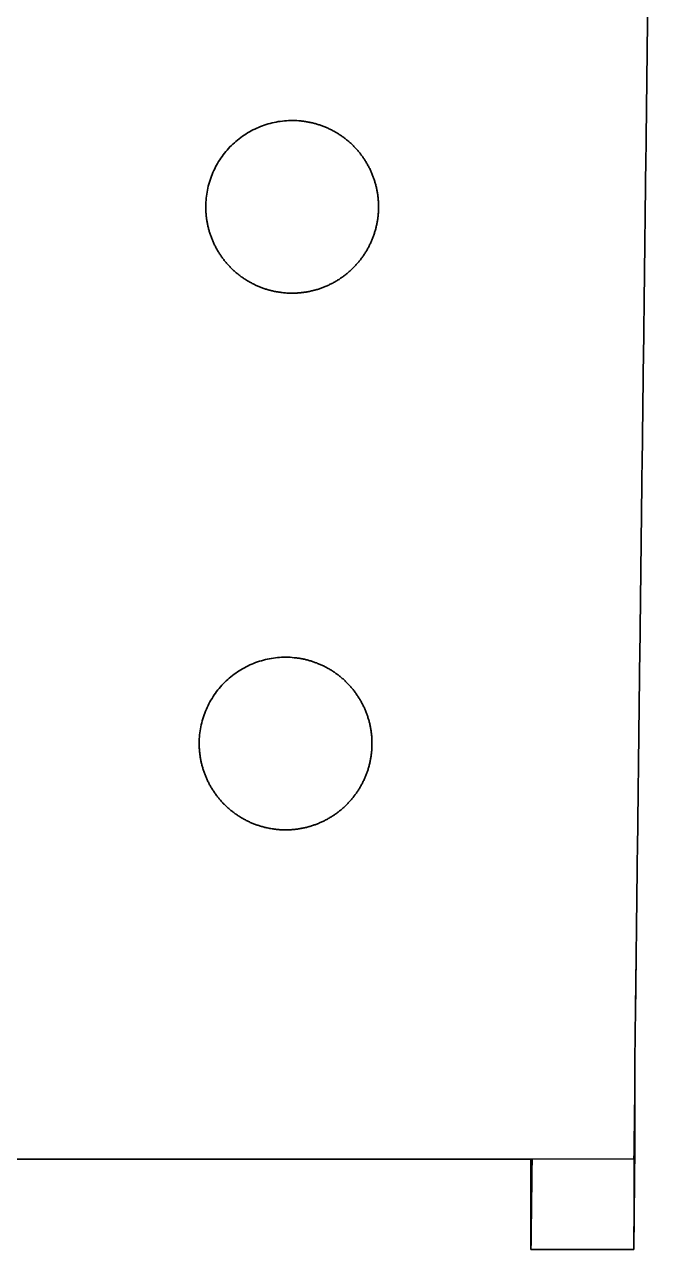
# Model space of a CAD drawing. Header units: millimetres. Extents: x 0 to 2561, y -987 to 790.
# Drawn here: x 1117.1 to 1252.7, y -987.5 to -725.2 of the extents above; entities that cross this region are included whole.
import ezdxf

# ---------------------------------------------------------------- set-up
doc = ezdxf.new("R2010")
doc.units = ezdxf.units.MM
doc.layers.add('Blocks', color=7, linetype='Continuous')
doc.layers.add('Blocks$Inner', color=7, linetype='Continuous', lineweight=25, true_color=0x007f00)
doc.layers.add('Blocks$Outline', color=7, linetype='Continuous', lineweight=35, true_color=0xff3f3f)

# ---------------------------------------------------------------- blocks, each defined once
blk = doc.blocks.new('Balcony Dining Bench Top')
at = {"layer": 'Blocks$Inner'}
blk.add_line((-278.9, 345.9), (-278.9, 345.83), dxfattribs=at)
for points, knots in [([(-589.23, 423.59), (-589.16, 423.59), (-589.08, 423.59), (-589, 423.59), (-588.75, 423.58), (-588.47, 423.58), (-588.18, 423.58), (-587.88, 423.57), (-587.57, 423.57), (-587.23, 423.57), (-586.9, 423.56), (-586.55, 423.56), (-586.18, 423.55), (-585.81, 423.55), (-585.43, 423.54), (-585.03, 423.54), (-584.64, 423.53), (-584.23, 423.53), (-583.81, 423.52), (-583.39, 423.52), (-582.96, 423.51), (-582.53, 423.51), (-582.09, 423.5), (-581.65, 423.5), (-581.2, 423.49), (-580.76, 423.49), (-580.31, 423.48), (-579.85, 423.47), (-577.11, 423.44), (-574.36, 423.41), (-571.61, 423.37), (-568.86, 423.34), (-566.11, 423.31), (-563.36, 423.27), (-557.87, 423.21), (-552.37, 423.14), (-546.88, 423.07), (-535.88, 422.94), (-524.89, 422.8), (-513.9, 422.67), (-502.91, 422.54), (-491.91, 422.4), (-480.92, 422.27), (-469.93, 422.13), (-458.94, 422), (-447.94, 421.86), (-436.95, 421.73), (-425.96, 421.6), (-414.97, 421.46), (-403.97, 421.33), (-392.98, 421.19), (-381.99, 421.06), (-371, 420.93), (-360, 420.79), (-349.01, 420.66), (-338.02, 420.52), (-327.03, 420.39), (-316.03, 420.25), (-305.04, 420.12), (-294.05, 419.99), (-283.06, 419.85), (-272.06, 419.72), (-261.07, 419.58), (-250.08, 419.45), (-239.09, 419.32), (-228.09, 419.18), (-217.1, 419.05), (-206.11, 418.91), (-195.12, 418.78), (-184.12, 418.64), (-183.66, 418.64), (-183.1, 418.63), (-182.64, 418.63), (-182.14, 418.62), (-181.65, 418.61), (-181.17, 418.61), (-180.69, 418.6), (-180.21, 418.6), (-179.74, 418.59), (-179.28, 418.59), (-178.83, 418.58), (-178.39, 418.57), (-177.95, 418.57), (-177.52, 418.56), (-177.12, 418.56), (-176.71, 418.55), (-176.33, 418.55), (-175.96, 418.55), (-175.6, 418.54), (-175.26, 418.54), (-174.94, 418.53), (-174.62, 418.53), (-174.33, 418.53), (-174.06, 418.52), (-173.79, 418.52), (-173.55, 418.52), (-173.34, 418.51), (-173.13, 418.51), (-172.95, 418.51), (-172.8, 418.51), (-172.65, 418.51), (-172.53, 418.5), (-172.45, 418.5), (-172.36, 418.5), (-172.3, 418.5), (-172.28, 418.5)], [19.738193, 19.738193, 19.738193, 19.738193, 20.156434, 20.156434, 20.156434, 21.511312, 21.511312, 21.511312, 22.867335, 22.867335, 22.867335, 24.223359, 24.223359, 24.223359, 25.578236, 25.578236, 25.578236, 26.934317, 26.934317, 26.934317, 28.290368, 28.290368, 28.290368, 29.645175, 29.645175, 29.645175, 31.001115, 31.001115, 31.001115, 39.250155, 39.250155, 39.250155, 47.499195, 47.499195, 47.499195, 63.997274, 63.997274, 63.997274, 96.993431, 96.993431, 96.993431, 129.989588, 129.989588, 129.989588, 162.985744, 162.985744, 162.985744, 195.9819, 195.9819, 195.9819, 228.978056, 228.978056, 228.978056, 261.974212, 261.974212, 261.974212, 294.970368, 294.970368, 294.970368, 327.966524, 327.966524, 327.966524, 360.962681, 360.962681, 360.962681, 393.958838, 393.958838, 393.958838, 426.954997, 426.954997, 426.954997, 428.445021, 428.445021, 428.445021, 429.93366, 429.93366, 429.93366, 431.4239, 431.4239, 431.4239, 432.914168, 432.914168, 432.914168, 434.402865, 434.402865, 434.402865, 435.893082, 435.893082, 435.893082, 437.3833, 437.3833, 437.3833, 438.871997, 438.871997, 438.871997, 440.362266, 440.362266, 440.362266, 441.852507, 441.852507, 441.852507, 443.341146, 443.341146, 443.341146, 444.831308, 444.831308, 444.831308, 444.831308]), ([(-171.52, 418.52), (-171.67, 418.52), (-171.81, 418.52), (-171.95, 418.52), (-172.06, 418.52), (-172.16, 418.52), (-172.26, 418.52)], [-31.102037, -31.102037, -31.102037, -31.102037, -30.5, -30.5, -30.5, -30.004939, -30.004939, -30.004939, -30.004939]), ([(-375.45, 363.87), (-375.67, 363.87), (-375.89, 363.87), (-376.36, 363.85), (-376.62, 363.83), (-377.14, 363.79), (-377.4, 363.77), (-377.92, 363.71), (-378.18, 363.67), (-378.69, 363.58), (-378.95, 363.54), (-379.46, 363.43), (-379.71, 363.37), (-380.21, 363.25), (-380.46, 363.18), (-380.96, 363.03), (-381.2, 362.95), (-381.69, 362.78), (-381.94, 362.69), (-382.42, 362.51), (-382.66, 362.4), (-383.14, 362.2), (-383.38, 362.08), (-383.84, 361.86), (-384.08, 361.73), (-384.53, 361.48), (-384.76, 361.35), (-385.2, 361.09), (-385.42, 360.95), (-385.85, 360.66), (-386.07, 360.51), (-386.49, 360.21), (-386.69, 360.06), (-387.1, 359.73), (-387.3, 359.57), (-387.69, 359.23), (-387.89, 359.06), (-388.26, 358.7), (-388.45, 358.52), (-388.82, 358.15), (-389, 357.95), (-389.35, 357.57), (-389.52, 357.37), (-389.85, 356.97), (-390.01, 356.77), (-390.32, 356.35), (-390.47, 356.14), (-390.77, 355.72), (-390.91, 355.5), (-391.19, 355.07), (-391.32, 354.84), (-391.58, 354.4), (-391.71, 354.16), (-391.95, 353.71), (-392.06, 353.47), (-392.28, 353), (-392.39, 352.75), (-392.59, 352.28), (-392.69, 352.03), (-392.87, 351.55), (-392.95, 351.3), (-393.11, 350.81), (-393.18, 350.56), (-393.32, 350.06), (-393.38, 349.81), (-393.5, 349.3), (-393.55, 349.05), (-393.65, 348.54), (-393.69, 348.28), (-393.77, 347.77), (-393.8, 347.5), (-393.82, 347.24)], [87.344814, 87.344814, 87.344814, 87.344814, 87.995, 87.995, 88.775223, 88.775223, 89.555447, 89.555447, 90.335616, 90.335616, 91.115786, 91.115786, 91.895956, 91.895956, 92.676126, 92.676126, 93.456295, 93.456295, 94.236465, 94.236465, 95.016635, 95.016635, 95.796804, 95.796804, 96.577015, 96.577015, 97.357226, 97.357226, 98.137436, 98.137436, 98.917647, 98.917647, 99.697858, 99.697858, 100.478068, 100.478068, 101.258279, 101.258279, 102.038489, 102.038489, 102.818867, 102.818867, 103.599244, 103.599244, 104.379621, 104.379621, 105.159998, 105.159998, 105.940376, 105.940376, 106.720753, 106.720753, 107.50113, 107.50113, 108.281507, 108.281507, 109.062104, 109.062104, 109.8427, 109.8427, 110.623296, 110.623296, 111.403892, 111.403892, 112.184488, 112.184488, 112.965084, 112.965084, 113.745681, 113.745681, 114.526277, 114.526277, 114.526277, 114.526277]), ([(-357.05, 343.49), (-357.01, 343.81), (-356.99, 344.14), (-356.97, 344.46), (-356.96, 344.78), (-356.95, 345.12), (-356.95, 345.44), (-356.95, 345.7), (-356.96, 345.96), (-356.97, 346.22), (-356.98, 346.48), (-357, 346.74), (-357.03, 347), (-357.05, 347.26), (-357.08, 347.52), (-357.11, 347.78), (-357.14, 348.03), (-357.18, 348.29), (-357.23, 348.54), (-357.27, 348.8), (-357.32, 349.05), (-357.38, 349.31), (-357.43, 349.56), (-357.49, 349.81), (-357.56, 350.06), (-357.63, 350.31), (-357.7, 350.57), (-357.77, 350.81), (-357.85, 351.06), (-357.93, 351.32), (-358.02, 351.56), (-358.11, 351.8), (-358.2, 352.05), (-358.3, 352.29), (-358.4, 352.53), (-358.5, 352.78), (-358.61, 353.01), (-358.72, 353.25), (-358.83, 353.48), (-358.94, 353.71), (-359.06, 353.94), (-359.18, 354.17), (-359.31, 354.4), (-359.44, 354.63), (-359.57, 354.85), (-359.7, 355.07), (-359.84, 355.29), (-359.98, 355.51), (-360.13, 355.72), (-360.27, 355.94), (-360.42, 356.15), (-360.58, 356.36), (-360.73, 356.57), (-360.89, 356.78), (-361.06, 356.98), (-361.22, 357.18), (-361.39, 357.39), (-361.56, 357.58), (-361.73, 357.78), (-361.91, 357.97), (-362.09, 358.16), (-362.27, 358.35), (-362.45, 358.53), (-362.64, 358.71), (-362.83, 358.89), (-363.02, 359.06), (-363.21, 359.24), (-363.4, 359.41), (-363.6, 359.58), (-363.8, 359.74), (-364, 359.9), (-364.21, 360.06), (-364.42, 360.22), (-364.63, 360.37), (-364.84, 360.52), (-365.05, 360.67), (-365.27, 360.81), (-365.49, 360.96), (-365.71, 361.1), (-365.93, 361.23), (-366.16, 361.37), (-366.39, 361.49), (-366.61, 361.62), (-366.85, 361.75), (-367.08, 361.86), (-367.31, 361.98), (-367.54, 362.09), (-367.78, 362.2), (-368.01, 362.31), (-368.25, 362.41), (-368.49, 362.51), (-368.73, 362.61), (-368.97, 362.7), (-369.21, 362.79), (-369.46, 362.87), (-369.7, 362.96), (-369.95, 363.03), (-370.2, 363.11), (-370.45, 363.18), (-370.7, 363.25), (-370.95, 363.32), (-371.21, 363.38), (-371.46, 363.43), (-371.72, 363.49), (-371.98, 363.54), (-372.23, 363.59), (-372.49, 363.63), (-372.75, 363.67), (-373, 363.71), (-373.26, 363.74), (-373.52, 363.77), (-373.78, 363.79), (-374.03, 363.82), (-374.29, 363.84), (-374.55, 363.85), (-374.81, 363.86), (-375.07, 363.87), (-375.32, 363.87), (-375.37, 363.87), (-375.41, 363.87), (-375.45, 363.87)], [56.388656, 56.388656, 56.388656, 56.388656, 57.363934, 57.363934, 57.363934, 58.340298, 58.340298, 58.340298, 59.125867, 59.125867, 59.125867, 59.907221, 59.907221, 59.907221, 60.685799, 60.685799, 60.685799, 61.462997, 61.462997, 61.462997, 62.24019, 62.24019, 62.24019, 63.018751, 63.018751, 63.018751, 63.800075, 63.800075, 63.800075, 64.585604, 64.585604, 64.585604, 65.37113, 65.37113, 65.37113, 66.152436, 66.152436, 66.152436, 66.930964, 66.930964, 66.930964, 67.708111, 67.708111, 67.708111, 68.485251, 68.485251, 68.485251, 69.263757, 69.263757, 69.263757, 70.045026, 70.045026, 70.045026, 70.8305, 70.8305, 70.8305, 71.615918, 71.615918, 71.615918, 72.397117, 72.397117, 72.397117, 73.175537, 73.175537, 73.175537, 73.952577, 73.952577, 73.952577, 74.729608, 74.729608, 74.729608, 75.508006, 75.508006, 75.508006, 76.289167, 76.289167, 76.289167, 77.074533, 77.074533, 77.074533, 77.859813, 77.859813, 77.859813, 78.640876, 78.640876, 78.640876, 79.419161, 79.419161, 79.419161, 80.196066, 80.196066, 80.196066, 80.972964, 80.972964, 80.972964, 81.751229, 81.751229, 81.751229, 82.532259, 82.532259, 82.532259, 83.317494, 83.317494, 83.317494, 84.102639, 84.102639, 84.102639, 84.88357, 84.88357, 84.88357, 85.661726, 85.661726, 85.661726, 86.438505, 86.438505, 86.438505, 87.215282, 87.215282, 87.215282, 87.344814, 87.344814, 87.344814, 87.344814]), ([(-260.52, 362.46), (-260.72, 362.46), (-260.91, 362.46), (-261.37, 362.45), (-261.63, 362.43), (-262.15, 362.39), (-262.41, 362.37), (-262.93, 362.31), (-263.19, 362.27), (-263.7, 362.19), (-263.96, 362.14), (-264.47, 362.04), (-264.72, 361.98), (-265.22, 361.86), (-265.47, 361.79), (-265.97, 361.64), (-266.22, 361.57), (-266.71, 361.4), (-266.95, 361.31), (-267.43, 361.12), (-267.68, 361.02), (-268.15, 360.82), (-268.39, 360.7), (-268.86, 360.48), (-269.09, 360.35), (-269.55, 360.11), (-269.78, 359.98), (-270.22, 359.71), (-270.44, 359.57), (-270.87, 359.29), (-271.09, 359.14), (-271.51, 358.84), (-271.72, 358.69), (-272.12, 358.37), (-272.32, 358.2), (-272.72, 357.87), (-272.91, 357.69), (-273.29, 357.34), (-273.48, 357.15), (-273.85, 356.78), (-274.03, 356.59), (-274.38, 356.21), (-274.55, 356.01), (-274.88, 355.61), (-275.04, 355.41), (-275.36, 355), (-275.51, 354.79), (-275.81, 354.36), (-275.95, 354.15), (-276.23, 353.71), (-276.37, 353.49), (-276.63, 353.04), (-276.75, 352.81), (-276.99, 352.35), (-277.11, 352.11), (-277.33, 351.65), (-277.44, 351.4), (-277.64, 350.92), (-277.74, 350.68), (-277.92, 350.19), (-278.01, 349.95), (-278.17, 349.46), (-278.24, 349.21), (-278.38, 348.71), (-278.45, 348.46), (-278.57, 347.96), (-278.62, 347.7), (-278.72, 347.19), (-278.76, 346.93), (-278.84, 346.42), (-278.87, 346.16), (-278.9, 345.9)], [89.168215, 89.168215, 89.168215, 89.168215, 89.753386, 89.753386, 90.533613, 90.533613, 91.313841, 91.313841, 92.094065, 92.094065, 92.874289, 92.874289, 93.654513, 93.654513, 94.434737, 94.434737, 95.214961, 95.214961, 95.995185, 95.995185, 96.775409, 96.775409, 97.555633, 97.555633, 98.335861, 98.335861, 99.11609, 99.11609, 99.896318, 99.896318, 100.676547, 100.676547, 101.456775, 101.456775, 102.237004, 102.237004, 103.017233, 103.017233, 103.797461, 103.797461, 104.577714, 104.577714, 105.357966, 105.357966, 106.138219, 106.138219, 106.918471, 106.918471, 107.698724, 107.698724, 108.478976, 108.478976, 109.259229, 109.259229, 110.039481, 110.039481, 110.819769, 110.819769, 111.600057, 111.600057, 112.380344, 112.380344, 113.160632, 113.160632, 113.94092, 113.94092, 114.721208, 114.721208, 115.501496, 115.501496, 116.281783, 116.281783, 116.281783, 116.281783]), ([(-242.13, 342.03), (-242.1, 342.35), (-242.07, 342.68), (-242.05, 343), (-242.04, 343.32), (-242.03, 343.65), (-242.03, 343.97), (-242.03, 344.23), (-242.04, 344.5), (-242.05, 344.76), (-242.06, 345.02), (-242.07, 345.28), (-242.1, 345.54), (-242.12, 345.8), (-242.15, 346.06), (-242.18, 346.31), (-242.21, 346.57), (-242.25, 346.83), (-242.29, 347.08), (-242.34, 347.34), (-242.39, 347.59), (-242.44, 347.84), (-242.49, 348.1), (-242.55, 348.35), (-242.62, 348.6), (-242.68, 348.85), (-242.76, 349.11), (-242.83, 349.35), (-242.91, 349.6), (-242.99, 349.86), (-243.08, 350.1), (-243.16, 350.34), (-243.26, 350.59), (-243.35, 350.83), (-243.45, 351.07), (-243.55, 351.32), (-243.66, 351.55), (-243.76, 351.79), (-243.87, 352.02), (-243.99, 352.26), (-244.11, 352.49), (-244.23, 352.72), (-244.35, 352.94), (-244.48, 353.17), (-244.61, 353.39), (-244.74, 353.61), (-244.88, 353.83), (-245.02, 354.05), (-245.16, 354.27), (-245.31, 354.48), (-245.46, 354.7), (-245.61, 354.91), (-245.76, 355.12), (-245.93, 355.33), (-246.09, 355.53), (-246.25, 355.73), (-246.42, 355.94), (-246.59, 356.13), (-246.76, 356.33), (-246.94, 356.52), (-247.12, 356.71), (-247.3, 356.9), (-247.48, 357.08), (-247.67, 357.26), (-247.85, 357.44), (-248.04, 357.62), (-248.23, 357.79), (-248.43, 357.96), (-248.63, 358.13), (-248.83, 358.29), (-249.03, 358.46), (-249.23, 358.62), (-249.44, 358.77), (-249.64, 358.93), (-249.86, 359.08), (-250.07, 359.23), (-250.29, 359.38), (-250.51, 359.52), (-250.73, 359.66), (-250.95, 359.8), (-251.18, 359.93), (-251.4, 360.06), (-251.63, 360.19), (-251.86, 360.31), (-252.09, 360.43), (-252.32, 360.55), (-252.55, 360.66), (-252.79, 360.77), (-253.02, 360.88), (-253.26, 360.98), (-253.5, 361.08), (-253.74, 361.18), (-253.98, 361.27), (-254.22, 361.36), (-254.47, 361.45), (-254.71, 361.53), (-254.96, 361.61), (-255.21, 361.69), (-255.46, 361.76), (-255.71, 361.83), (-255.96, 361.9), (-256.22, 361.96), (-256.47, 362.02), (-256.72, 362.07), (-256.98, 362.13), (-257.24, 362.17), (-257.49, 362.22), (-257.75, 362.26), (-258.01, 362.29), (-258.27, 362.33), (-258.52, 362.36), (-258.78, 362.38), (-259.04, 362.41), (-259.3, 362.43), (-259.56, 362.44), (-259.81, 362.45), (-260.07, 362.46), (-260.33, 362.46), (-260.39, 362.46), (-260.45, 362.46), (-260.52, 362.46)], [58.154659, 58.154659, 58.154659, 58.154659, 59.127809, 59.127809, 59.127809, 60.103475, 60.103475, 60.103475, 60.888805, 60.888805, 60.888805, 61.669922, 61.669922, 61.669922, 62.448267, 62.448267, 62.448267, 63.225234, 63.225234, 63.225234, 64.002198, 64.002198, 64.002198, 64.780532, 64.780532, 64.780532, 65.561631, 65.561631, 65.561631, 66.346937, 66.346937, 66.346937, 67.132238, 67.132238, 67.132238, 67.913324, 67.913324, 67.913324, 68.691636, 68.691636, 68.691636, 69.468571, 69.468571, 69.468571, 70.2455, 70.2455, 70.2455, 71.023799, 71.023799, 71.023799, 71.804862, 71.804862, 71.804862, 72.590132, 72.590132, 72.590132, 73.375395, 73.375395, 73.375395, 74.156444, 74.156444, 74.156444, 74.934719, 74.934719, 74.934719, 75.711616, 75.711616, 75.711616, 76.48851, 76.48851, 76.48851, 77.266773, 77.266773, 77.266773, 78.047802, 78.047802, 78.047802, 78.833037, 78.833037, 78.833037, 79.618267, 79.618267, 79.618267, 80.399283, 80.399283, 80.399283, 81.177528, 81.177528, 81.177528, 81.954395, 81.954395, 81.954395, 82.73126, 82.73126, 82.73126, 83.509497, 83.509497, 83.509497, 84.290499, 84.290499, 84.290499, 85.07571, 85.07571, 85.07571, 85.860915, 85.860915, 85.860915, 86.641909, 86.641909, 86.641909, 87.420132, 87.420132, 87.420132, 88.196979, 88.196979, 88.196979, 88.973826, 88.973826, 88.973826, 89.168215, 89.168215, 89.168215, 89.168215]), ([(-393.92, 345.47), (-393.92, 344.29), (-393.82, 343.12), (-393.49, 341.38), (-393.35, 340.8), (-393.02, 339.67), (-392.84, 339.12), (-392.19, 337.49), (-391.66, 336.45), (-390.71, 334.95), (-390.37, 334.47), (-389.65, 333.54), (-389.27, 333.1), (-388.47, 332.25), (-388.05, 331.84), (-387.16, 331.07), (-386.7, 330.7), (-385.26, 329.67), (-384.25, 329.08), (-382.66, 328.34), (-382.12, 328.12), (-381.01, 327.73), (-380.44, 327.56), (-378.73, 327.13), (-377.58, 326.96), (-376.1, 326.88), (-375.79, 326.87), (-375.48, 326.87)], [116.301142, 116.301142, 116.301142, 116.301142, 119.826582, 119.826582, 121.589302, 121.589302, 123.352023, 123.352023, 126.877463, 126.877463, 128.640183, 128.640183, 130.402903, 130.402903, 132.165624, 132.165624, 133.928344, 133.928344, 137.453784, 137.453784, 139.216505, 139.216505, 140.979225, 140.979225, 144.504665, 144.504665, 145.436251, 145.436251, 145.436251, 145.436251]), ([(-279, 344), (-279, 342.82), (-278.89, 341.65), (-278.56, 339.92), (-278.42, 339.34), (-278.09, 338.22), (-277.9, 337.66), (-277.25, 336.04), (-276.72, 335), (-275.45, 333.01), (-274.73, 332.09), (-273.53, 330.82), (-273.11, 330.42), (-272.23, 329.64), (-271.76, 329.28), (-270.33, 328.25), (-269.32, 327.66), (-267.73, 326.93), (-267.19, 326.71), (-266.08, 326.32), (-265.52, 326.15), (-263.81, 325.73), (-262.66, 325.55), (-261.18, 325.47), (-260.87, 325.47), (-260.56, 325.46)], [1.898956, 1.898956, 1.898956, 1.898956, 5.416205, 5.416205, 7.17483, 7.17483, 8.933455, 8.933455, 12.450704, 12.450704, 15.967954, 15.967954, 17.726579, 17.726579, 19.485203, 19.485203, 23.002453, 23.002453, 24.761077, 24.761077, 26.519702, 26.519702, 30.036952, 30.036952, 30.970747, 30.970747, 30.970747, 30.970747]), ([(-375.34, 326.87), (-375.27, 326.87), (-375.21, 326.87), (-375.15, 326.87), (-374.89, 326.88), (-374.62, 326.88), (-374.37, 326.9), (-374.11, 326.91), (-373.85, 326.93), (-373.59, 326.96), (-373.33, 326.99), (-373.07, 327.02), (-372.82, 327.05), (-372.56, 327.09), (-372.31, 327.13), (-372.05, 327.18), (-371.8, 327.23), (-371.55, 327.28), (-371.29, 327.34), (-371.04, 327.39), (-370.79, 327.46), (-370.54, 327.53), (-370.29, 327.59), (-370.04, 327.67), (-369.79, 327.75), (-369.55, 327.83), (-369.3, 327.91), (-369.05, 328), (-368.81, 328.09), (-368.56, 328.19), (-368.32, 328.29), (-368.09, 328.39), (-367.85, 328.49), (-367.61, 328.6), (-367.38, 328.71), (-367.14, 328.83), (-366.91, 328.95), (-366.68, 329.06), (-366.46, 329.19), (-366.23, 329.32), (-366.01, 329.45), (-365.79, 329.58), (-365.57, 329.72), (-365.35, 329.86), (-365.13, 330), (-364.92, 330.15), (-364.71, 330.29), (-364.5, 330.45), (-364.29, 330.6), (-364.08, 330.76), (-363.87, 330.92), (-363.67, 331.09), (-363.48, 331.25), (-363.27, 331.43), (-363.08, 331.6), (-362.89, 331.77), (-362.7, 331.95), (-362.51, 332.13), (-362.33, 332.31), (-362.14, 332.5), (-361.97, 332.69), (-361.79, 332.88), (-361.62, 333.07), (-361.45, 333.27), (-361.28, 333.46), (-361.11, 333.66), (-360.95, 333.86), (-360.79, 334.07), (-360.64, 334.27), (-360.48, 334.48), (-360.33, 334.69), (-360.18, 334.91), (-360.04, 335.12), (-359.9, 335.34), (-359.75, 335.56), (-359.62, 335.79), (-359.48, 336.01), (-359.35, 336.24), (-359.23, 336.47), (-359.1, 336.69), (-358.98, 336.93), (-358.87, 337.16), (-358.75, 337.39), (-358.64, 337.63), (-358.54, 337.86), (-358.43, 338.1), (-358.33, 338.34), (-358.24, 338.58), (-358.14, 338.82), (-358.05, 339.06), (-357.97, 339.31), (-357.88, 339.55), (-357.8, 339.8), (-357.73, 340.05), (-357.66, 340.3), (-357.59, 340.55), (-357.52, 340.8), (-357.46, 341.05), (-357.4, 341.31), (-357.34, 341.57), (-357.28, 341.88), (-357.22, 342.21), (-357.17, 342.53), (-357.12, 342.84), (-357.08, 343.17), (-357.05, 343.49)], [145.567134, 145.567134, 145.567134, 145.567134, 145.762291, 145.762291, 145.762291, 146.547454, 146.547454, 146.547454, 147.328413, 147.328413, 147.328413, 148.106609, 148.106609, 148.106609, 148.883436, 148.883436, 148.883436, 149.66027, 149.66027, 149.66027, 150.438483, 150.438483, 150.438483, 151.219471, 151.219471, 151.219471, 152.004675, 152.004675, 152.004675, 152.790066, 152.790066, 152.790066, 153.571256, 153.571256, 153.571256, 154.349685, 154.349685, 154.349685, 155.12675, 155.12675, 155.12675, 155.903823, 155.903823, 155.903823, 156.682279, 156.682279, 156.682279, 157.463513, 157.463513, 157.463513, 158.248964, 158.248964, 158.248964, 159.034562, 159.034562, 159.034562, 159.815956, 159.815956, 159.815956, 160.594586, 160.594586, 160.594586, 161.37185, 161.37185, 161.37185, 162.149121, 162.149121, 162.149121, 162.927771, 162.927771, 162.927771, 163.709197, 163.709197, 163.709197, 164.49484, 164.49484, 164.49484, 165.280537, 165.280537, 165.280537, 166.062025, 166.062025, 166.062025, 166.840745, 166.840745, 166.840745, 167.618092, 167.618092, 167.618092, 168.395441, 168.395441, 168.395441, 169.174164, 169.174164, 169.174164, 169.955659, 169.955659, 169.955659, 170.741366, 170.741366, 170.741366, 171.717743, 171.717743, 171.717743, 172.689798, 172.689798, 172.689798, 172.689798]), ([(-260.56, 325.46), (-260.52, 325.46), (-260.47, 325.46), (-260.43, 325.46), (-260.39, 325.46), (-260.34, 325.47), (-260.3, 325.47), (-260.04, 325.47), (-259.77, 325.48), (-259.52, 325.49), (-259.26, 325.51), (-258.99, 325.52), (-258.74, 325.55), (-258.48, 325.57), (-258.22, 325.6), (-257.97, 325.64), (-257.71, 325.68), (-257.45, 325.72), (-257.2, 325.76), (-256.95, 325.81), (-256.69, 325.86), (-256.44, 325.92), (-256.19, 325.98), (-255.94, 326.04), (-255.69, 326.11), (-255.44, 326.17), (-255.18, 326.25), (-254.94, 326.32), (-254.69, 326.4), (-254.44, 326.49), (-254.2, 326.58), (-253.95, 326.67), (-253.7, 326.76), (-253.46, 326.86), (-253.23, 326.96), (-252.98, 327.06), (-252.75, 327.17), (-252.52, 327.28), (-252.28, 327.4), (-252.05, 327.51), (-251.82, 327.63), (-251.59, 327.76), (-251.37, 327.88), (-251.15, 328.01), (-250.92, 328.15), (-250.7, 328.28), (-250.48, 328.42), (-250.27, 328.56), (-250.05, 328.71), (-249.84, 328.86), (-249.63, 329.01), (-249.42, 329.16), (-249.21, 329.32), (-249, 329.48), (-248.8, 329.65), (-248.6, 329.81), (-248.4, 329.99), (-248.21, 330.16), (-248.01, 330.33), (-247.82, 330.51), (-247.64, 330.69), (-247.45, 330.87), (-247.27, 331.06), (-247.09, 331.24), (-246.91, 331.43), (-246.74, 331.62), (-246.57, 331.82), (-246.4, 332.01), (-246.23, 332.21), (-246.07, 332.41), (-245.91, 332.62), (-245.75, 332.82), (-245.6, 333.03), (-245.45, 333.24), (-245.3, 333.46), (-245.15, 333.67), (-245.01, 333.89), (-244.86, 334.11), (-244.73, 334.33), (-244.6, 334.55), (-244.46, 334.79), (-244.34, 335.01), (-244.21, 335.24), (-244.09, 335.47), (-243.97, 335.7), (-243.86, 335.94), (-243.75, 336.17), (-243.64, 336.41), (-243.53, 336.64), (-243.43, 336.88), (-243.34, 337.12), (-243.24, 337.36), (-243.15, 337.61), (-243.07, 337.85), (-242.98, 338.09), (-242.9, 338.34), (-242.83, 338.59), (-242.75, 338.84), (-242.68, 339.09), (-242.61, 339.34), (-242.55, 339.59), (-242.49, 339.85), (-242.43, 340.11), (-242.37, 340.42), (-242.31, 340.75), (-242.26, 341.07), (-242.21, 341.38), (-242.16, 341.71), (-242.13, 342.03)], [30.970747, 30.970747, 30.970747, 30.970747, 31.101746, 31.101746, 31.101746, 31.231813, 31.231813, 31.231813, 32.017085, 32.017085, 32.017085, 32.798148, 32.798148, 32.798148, 33.576444, 33.576444, 33.576444, 34.353367, 34.353367, 34.353367, 35.130293, 35.130293, 35.130293, 35.908595, 35.908595, 35.908595, 36.689669, 36.689669, 36.689669, 37.474957, 37.474957, 37.474957, 38.260278, 38.260278, 38.260278, 39.041393, 39.041393, 39.041393, 39.819742, 39.819742, 39.819742, 40.596721, 40.596721, 40.596721, 41.373705, 41.373705, 41.373705, 42.152067, 42.152067, 42.152067, 42.933203, 42.933203, 42.933203, 43.718555, 43.718555, 43.718555, 44.503906, 44.503906, 44.503906, 45.285051, 45.285051, 45.285051, 46.06343, 46.06343, 46.06343, 46.840438, 46.840438, 46.840438, 47.617451, 47.617451, 47.617451, 48.39584, 48.39584, 48.39584, 49.177003, 49.177003, 49.177003, 49.962379, 49.962379, 49.962379, 50.747738, 50.747738, 50.747738, 51.528889, 51.528889, 51.528889, 52.307271, 52.307271, 52.307271, 53.084281, 53.084281, 53.084281, 53.861292, 53.861292, 53.861292, 54.639677, 54.639677, 54.639677, 55.420832, 55.420832, 55.420832, 56.206197, 56.206197, 56.206197, 57.181871, 57.181871, 57.181871, 58.154659, 58.154659, 58.154659, 58.154659])]:
    blk.add_open_spline(points, degree=3, knots=knots, dxfattribs=at)
for points, degree in [([(-174.15, 418.77), (-184.69, 418.77), (-195.24, 418.77)], 2), ([(-174.15, 418.77), (-174.15, 418.66), (-174.15, 418.55)], 2), ([(-152.18, 418.5), (-163.16, 418.64), (-174.15, 418.77)], 2), ([(-171.51, 418.5), (-171.51, -116.08), (-171.51, -650.66)], 2), ([(-171.5, 418.51), (-161.84, 418.51), (-152.18, 418.5)], 2), ([(-152.18, 418.5), (-152.18, 407.5), (-152.18, 396.5)], 2), ([(-171.51, 396.74), (-161.84, 396.62), (-152.18, 396.5)], 2), ([(-152.18, 396.5), (-161.84, 396.5), (-171.51, 396.5)], 2), ([(-393.82, 347.24), (-393.88, 346.66), (-393.92, 346.07), (-393.92, 345.47)], 3), ([(-278.9, 345.83), (-278.97, 345.22), (-279, 344.61), (-279, 344)], 3), ([(-375.48, 326.87), (-375.43, 326.87), (-375.39, 326.87), (-375.34, 326.87)], 3)]:
    blk.add_open_spline(points, degree=degree, dxfattribs=at)
at = {"layer": 'Blocks$Outline'}
for points in [[(-152.18, 418.5), (-174.15, 418.77), (-194.71, 418.77)], [(-171.51, 396.5), (-152.18, 396.5), (-152.18, 418.5)], [(-171.51, -628.67), (-171.51, 396.5)]]:
    blk.add_lwpolyline(points, dxfattribs=at)
for points, knots in [([(-194.71, 418.77), (-202.18, 418.86), (-209.64, 418.96), (-217.1, 419.05), (-228.09, 419.18), (-239.09, 419.32), (-250.08, 419.45), (-261.07, 419.58), (-272.06, 419.72), (-283.06, 419.85), (-294.05, 419.99), (-305.04, 420.12), (-316.03, 420.25), (-327.03, 420.39), (-338.02, 420.52), (-349.01, 420.66), (-360, 420.79), (-371, 420.93), (-381.99, 421.06), (-392.98, 421.19), (-403.97, 421.33), (-414.97, 421.46), (-425.96, 421.6), (-436.95, 421.73), (-447.94, 421.86), (-458.94, 422), (-469.93, 422.13), (-480.92, 422.27), (-491.91, 422.4), (-502.91, 422.54), (-513.9, 422.67), (-524.89, 422.8), (-535.88, 422.94), (-546.88, 423.07), (-552.37, 423.14), (-557.87, 423.21), (-563.36, 423.27), (-566.11, 423.31), (-568.86, 423.34), (-571.61, 423.37), (-573.29, 423.39), (-574.97, 423.42), (-576.65, 423.44)], [-416.359109, -416.359109, -416.359109, -416.359109, -393.958838, -393.958838, -393.958838, -360.962681, -360.962681, -360.962681, -327.966524, -327.966524, -327.966524, -294.970368, -294.970368, -294.970368, -261.974212, -261.974212, -261.974212, -228.978056, -228.978056, -228.978056, -195.9819, -195.9819, -195.9819, -162.985744, -162.985744, -162.985744, -129.989588, -129.989588, -129.989588, -96.993431, -96.993431, -96.993431, -63.997274, -63.997274, -63.997274, -47.499195, -47.499195, -47.499195, -39.250155, -39.250155, -39.250155, -34.209079, -34.209079, -34.209079, -34.209079]), ([(-357.05, 343.49), (-357.08, 343.17), (-357.12, 342.84), (-357.17, 342.53), (-357.22, 342.21), (-357.28, 341.88), (-357.34, 341.57), (-357.4, 341.31), (-357.46, 341.05), (-357.52, 340.8), (-357.59, 340.55), (-357.66, 340.3), (-357.73, 340.05), (-357.8, 339.8), (-357.88, 339.55), (-357.97, 339.31), (-358.05, 339.06), (-358.14, 338.82), (-358.24, 338.58), (-358.33, 338.34), (-358.43, 338.1), (-358.54, 337.86), (-358.64, 337.63), (-358.75, 337.39), (-358.87, 337.16), (-358.98, 336.93), (-359.1, 336.69), (-359.23, 336.47), (-359.35, 336.24), (-359.48, 336.01), (-359.62, 335.79), (-359.75, 335.56), (-359.9, 335.34), (-360.04, 335.12), (-360.18, 334.91), (-360.33, 334.69), (-360.48, 334.48), (-360.64, 334.27), (-360.79, 334.07), (-360.95, 333.86), (-361.11, 333.66), (-361.28, 333.46), (-361.45, 333.27), (-361.62, 333.07), (-361.79, 332.88), (-361.97, 332.69), (-362.14, 332.5), (-362.33, 332.31), (-362.51, 332.13), (-362.7, 331.95), (-362.89, 331.77), (-363.08, 331.6), (-363.27, 331.43), (-363.48, 331.25), (-363.67, 331.09), (-363.87, 330.92), (-364.08, 330.76), (-364.29, 330.6), (-364.5, 330.45), (-364.71, 330.29), (-364.92, 330.15), (-365.13, 330), (-365.35, 329.86), (-365.57, 329.72), (-365.79, 329.58), (-366.01, 329.45), (-366.23, 329.32), (-366.46, 329.19), (-366.68, 329.06), (-366.91, 328.95), (-367.14, 328.83), (-367.38, 328.71), (-367.61, 328.6), (-367.85, 328.49), (-368.09, 328.39), (-368.32, 328.29), (-368.56, 328.19), (-368.81, 328.09), (-369.05, 328), (-369.3, 327.91), (-369.55, 327.83), (-369.79, 327.75), (-370.04, 327.67), (-370.29, 327.59), (-370.54, 327.53), (-370.79, 327.46), (-371.04, 327.39), (-371.29, 327.34), (-371.55, 327.28), (-371.8, 327.23), (-372.05, 327.18), (-372.31, 327.13), (-372.56, 327.09), (-372.82, 327.05), (-373.07, 327.02), (-373.33, 326.99), (-373.59, 326.96), (-373.85, 326.93), (-374.11, 326.91), (-374.37, 326.9), (-374.62, 326.88), (-374.89, 326.88), (-375.15, 326.87), (-375.21, 326.87), (-375.27, 326.87), (-375.34, 326.87), (-375.39, 326.87), (-375.43, 326.87), (-375.48, 326.87), (-375.79, 326.87), (-376.1, 326.88), (-377.58, 326.96), (-378.73, 327.13), (-380.44, 327.56), (-381.01, 327.73), (-382.12, 328.12), (-382.66, 328.34), (-384.25, 329.08), (-385.26, 329.67), (-386.7, 330.7), (-387.16, 331.07), (-388.05, 331.84), (-388.47, 332.25), (-389.27, 333.1), (-389.65, 333.54), (-390.37, 334.47), (-390.71, 334.95), (-391.66, 336.45), (-392.19, 337.49), (-392.84, 339.12), (-393.02, 339.67), (-393.35, 340.8), (-393.49, 341.38), (-393.82, 343.12), (-393.92, 344.29), (-393.92, 345.47), (-393.92, 346.07), (-393.88, 346.66), (-393.82, 347.24), (-393.8, 347.5), (-393.77, 347.77), (-393.69, 348.28), (-393.65, 348.54), (-393.55, 349.05), (-393.5, 349.3), (-393.38, 349.81), (-393.32, 350.06), (-393.18, 350.56), (-393.11, 350.81), (-392.95, 351.3), (-392.87, 351.55), (-392.69, 352.03), (-392.59, 352.28), (-392.39, 352.75), (-392.28, 353), (-392.06, 353.47), (-391.95, 353.71), (-391.71, 354.16), (-391.58, 354.4), (-391.32, 354.84), (-391.19, 355.07), (-390.91, 355.5), (-390.77, 355.72), (-390.47, 356.14), (-390.32, 356.35), (-390.01, 356.77), (-389.85, 356.97), (-389.52, 357.37), (-389.35, 357.57), (-389, 357.95), (-388.82, 358.15), (-388.45, 358.52), (-388.26, 358.7), (-387.89, 359.06), (-387.69, 359.23), (-387.3, 359.57), (-387.1, 359.73), (-386.69, 360.06), (-386.49, 360.21), (-386.07, 360.51), (-385.85, 360.66), (-385.42, 360.95), (-385.2, 361.09), (-384.76, 361.35), (-384.53, 361.48), (-384.08, 361.73), (-383.84, 361.86), (-383.38, 362.08), (-383.14, 362.2), (-382.66, 362.4), (-382.42, 362.51), (-381.94, 362.69), (-381.69, 362.78), (-381.2, 362.95), (-380.96, 363.03), (-380.46, 363.18), (-380.21, 363.25), (-379.71, 363.37), (-379.46, 363.43), (-378.95, 363.54), (-378.69, 363.58), (-378.18, 363.67), (-377.92, 363.71), (-377.4, 363.77), (-377.14, 363.79), (-376.62, 363.83), (-376.36, 363.85), (-375.89, 363.87), (-375.67, 363.87), (-375.45, 363.87), (-375.41, 363.87), (-375.37, 363.87), (-375.32, 363.87), (-375.07, 363.87), (-374.81, 363.86), (-374.55, 363.85), (-374.29, 363.84), (-374.03, 363.82), (-373.78, 363.79), (-373.52, 363.77), (-373.26, 363.74), (-373, 363.71), (-372.75, 363.67), (-372.49, 363.63), (-372.23, 363.59), (-371.98, 363.54), (-371.72, 363.49), (-371.46, 363.43), (-371.21, 363.38), (-370.95, 363.32), (-370.7, 363.25), (-370.45, 363.18), (-370.2, 363.11), (-369.95, 363.03), (-369.7, 362.96), (-369.46, 362.87), (-369.21, 362.79), (-368.97, 362.7), (-368.73, 362.61), (-368.49, 362.51), (-368.25, 362.41), (-368.01, 362.31), (-367.78, 362.2), (-367.54, 362.09), (-367.31, 361.98), (-367.08, 361.86), (-366.85, 361.75), (-366.61, 361.62), (-366.39, 361.49), (-366.16, 361.37), (-365.93, 361.23), (-365.71, 361.1), (-365.49, 360.96), (-365.27, 360.81), (-365.05, 360.67), (-364.84, 360.52), (-364.63, 360.37), (-364.42, 360.22), (-364.21, 360.06), (-364, 359.9), (-363.8, 359.74), (-363.6, 359.58), (-363.4, 359.41), (-363.21, 359.24), (-363.02, 359.06), (-362.83, 358.89), (-362.64, 358.71), (-362.45, 358.53), (-362.27, 358.35), (-362.09, 358.16), (-361.91, 357.97), (-361.73, 357.78), (-361.56, 357.58), (-361.39, 357.39), (-361.22, 357.18), (-361.06, 356.98), (-360.89, 356.78), (-360.73, 356.57), (-360.58, 356.36), (-360.42, 356.15), (-360.27, 355.94), (-360.13, 355.72), (-359.98, 355.51), (-359.84, 355.29), (-359.7, 355.07), (-359.57, 354.85), (-359.44, 354.63), (-359.31, 354.4), (-359.18, 354.17), (-359.06, 353.94), (-358.94, 353.71), (-358.83, 353.48), (-358.72, 353.25), (-358.61, 353.01), (-358.5, 352.78), (-358.4, 352.53), (-358.3, 352.29), (-358.2, 352.05), (-358.11, 351.8), (-358.02, 351.56), (-357.93, 351.32), (-357.85, 351.06), (-357.77, 350.81), (-357.7, 350.57), (-357.63, 350.31), (-357.56, 350.06), (-357.49, 349.81), (-357.43, 349.56), (-357.38, 349.31), (-357.32, 349.05), (-357.27, 348.8), (-357.23, 348.54), (-357.18, 348.29), (-357.14, 348.03), (-357.11, 347.78), (-357.08, 347.52), (-357.05, 347.26), (-357.03, 347), (-357, 346.74), (-356.98, 346.48), (-356.97, 346.22), (-356.96, 345.96), (-356.95, 345.7), (-356.95, 345.44), (-356.95, 345.12), (-356.96, 344.78), (-356.97, 344.46), (-356.99, 344.14), (-357.01, 343.81), (-357.05, 343.49)], [-172.689798, -172.689798, -172.689798, -172.689798, -171.717743, -171.717743, -171.717743, -170.741366, -170.741366, -170.741366, -169.955659, -169.955659, -169.955659, -169.174164, -169.174164, -169.174164, -168.395441, -168.395441, -168.395441, -167.618092, -167.618092, -167.618092, -166.840745, -166.840745, -166.840745, -166.062025, -166.062025, -166.062025, -165.280537, -165.280537, -165.280537, -164.49484, -164.49484, -164.49484, -163.709197, -163.709197, -163.709197, -162.927771, -162.927771, -162.927771, -162.149121, -162.149121, -162.149121, -161.37185, -161.37185, -161.37185, -160.594586, -160.594586, -160.594586, -159.815956, -159.815956, -159.815956, -159.034562, -159.034562, -159.034562, -158.248964, -158.248964, -158.248964, -157.463513, -157.463513, -157.463513, -156.682279, -156.682279, -156.682279, -155.903823, -155.903823, -155.903823, -155.12675, -155.12675, -155.12675, -154.349685, -154.349685, -154.349685, -153.571256, -153.571256, -153.571256, -152.790066, -152.790066, -152.790066, -152.004675, -152.004675, -152.004675, -151.219471, -151.219471, -151.219471, -150.438483, -150.438483, -150.438483, -149.66027, -149.66027, -149.66027, -148.883436, -148.883436, -148.883436, -148.106609, -148.106609, -148.106609, -147.328413, -147.328413, -147.328413, -146.547454, -146.547454, -146.547454, -145.762291, -145.762291, -145.762291, -145.567134, -145.567134, -145.567134, -145.436251, -145.436251, -145.436251, -144.504665, -144.504665, -140.979225, -140.979225, -139.216505, -139.216505, -137.453784, -137.453784, -133.928344, -133.928344, -132.165624, -132.165624, -130.402903, -130.402903, -128.640183, -128.640183, -126.877463, -126.877463, -123.352023, -123.352023, -121.589302, -121.589302, -119.826582, -119.826582, -116.301142, -116.301142, -116.301142, -114.526277, -114.526277, -114.526277, -113.745681, -113.745681, -112.965084, -112.965084, -112.184488, -112.184488, -111.403892, -111.403892, -110.623296, -110.623296, -109.8427, -109.8427, -109.062104, -109.062104, -108.281507, -108.281507, -107.50113, -107.50113, -106.720753, -106.720753, -105.940376, -105.940376, -105.159998, -105.159998, -104.379621, -104.379621, -103.599244, -103.599244, -102.818867, -102.818867, -102.038489, -102.038489, -101.258279, -101.258279, -100.478068, -100.478068, -99.697858, -99.697858, -98.917647, -98.917647, -98.137436, -98.137436, -97.357226, -97.357226, -96.577015, -96.577015, -95.796804, -95.796804, -95.016635, -95.016635, -94.236465, -94.236465, -93.456295, -93.456295, -92.676126, -92.676126, -91.895956, -91.895956, -91.115786, -91.115786, -90.335616, -90.335616, -89.555447, -89.555447, -88.775223, -88.775223, -87.995, -87.995, -87.344814, -87.344814, -87.344814, -87.215282, -87.215282, -87.215282, -86.438505, -86.438505, -86.438505, -85.661726, -85.661726, -85.661726, -84.88357, -84.88357, -84.88357, -84.102639, -84.102639, -84.102639, -83.317494, -83.317494, -83.317494, -82.532259, -82.532259, -82.532259, -81.751229, -81.751229, -81.751229, -80.972964, -80.972964, -80.972964, -80.196066, -80.196066, -80.196066, -79.419161, -79.419161, -79.419161, -78.640876, -78.640876, -78.640876, -77.859813, -77.859813, -77.859813, -77.074533, -77.074533, -77.074533, -76.289167, -76.289167, -76.289167, -75.508006, -75.508006, -75.508006, -74.729608, -74.729608, -74.729608, -73.952577, -73.952577, -73.952577, -73.175537, -73.175537, -73.175537, -72.397117, -72.397117, -72.397117, -71.615918, -71.615918, -71.615918, -70.8305, -70.8305, -70.8305, -70.045026, -70.045026, -70.045026, -69.263757, -69.263757, -69.263757, -68.485251, -68.485251, -68.485251, -67.708111, -67.708111, -67.708111, -66.930964, -66.930964, -66.930964, -66.152436, -66.152436, -66.152436, -65.37113, -65.37113, -65.37113, -64.585604, -64.585604, -64.585604, -63.800075, -63.800075, -63.800075, -63.018751, -63.018751, -63.018751, -62.24019, -62.24019, -62.24019, -61.462997, -61.462997, -61.462997, -60.685799, -60.685799, -60.685799, -59.907221, -59.907221, -59.907221, -59.125867, -59.125867, -59.125867, -58.340298, -58.340298, -58.340298, -57.363934, -57.363934, -57.363934, -56.388656, -56.388656, -56.388656, -56.388656]), ([(-278.9, 345.83), (-278.9, 345.85), (-278.9, 345.88), (-278.9, 345.9), (-278.87, 346.16), (-278.84, 346.42), (-278.76, 346.93), (-278.72, 347.19), (-278.62, 347.7), (-278.57, 347.96), (-278.45, 348.46), (-278.38, 348.71), (-278.24, 349.21), (-278.17, 349.46), (-278.01, 349.95), (-277.92, 350.19), (-277.74, 350.68), (-277.64, 350.92), (-277.44, 351.4), (-277.33, 351.65), (-277.11, 352.11), (-276.99, 352.35), (-276.75, 352.81), (-276.63, 353.04), (-276.37, 353.49), (-276.23, 353.71), (-275.95, 354.15), (-275.81, 354.36), (-275.51, 354.79), (-275.36, 355), (-275.04, 355.41), (-274.88, 355.61), (-274.55, 356.01), (-274.38, 356.21), (-274.03, 356.59), (-273.85, 356.78), (-273.48, 357.15), (-273.29, 357.34), (-272.91, 357.69), (-272.72, 357.87), (-272.32, 358.2), (-272.12, 358.37), (-271.72, 358.69), (-271.51, 358.84), (-271.09, 359.14), (-270.87, 359.29), (-270.44, 359.57), (-270.22, 359.71), (-269.78, 359.98), (-269.55, 360.11), (-269.09, 360.35), (-268.86, 360.48), (-268.39, 360.7), (-268.15, 360.82), (-267.68, 361.02), (-267.43, 361.12), (-266.95, 361.31), (-266.71, 361.4), (-266.22, 361.57), (-265.97, 361.64), (-265.47, 361.79), (-265.22, 361.86), (-264.72, 361.98), (-264.47, 362.04), (-263.96, 362.14), (-263.7, 362.19), (-263.19, 362.27), (-262.93, 362.31), (-262.41, 362.37), (-262.15, 362.39), (-261.63, 362.43), (-261.37, 362.45), (-260.91, 362.46), (-260.72, 362.46), (-260.52, 362.46), (-260.45, 362.46), (-260.39, 362.46), (-260.33, 362.46), (-260.07, 362.46), (-259.81, 362.45), (-259.56, 362.44), (-259.3, 362.43), (-259.04, 362.41), (-258.78, 362.38), (-258.52, 362.36), (-258.27, 362.33), (-258.01, 362.29), (-257.75, 362.26), (-257.49, 362.22), (-257.24, 362.17), (-256.98, 362.13), (-256.72, 362.07), (-256.47, 362.02), (-256.22, 361.96), (-255.96, 361.9), (-255.71, 361.83), (-255.46, 361.76), (-255.21, 361.69), (-254.96, 361.61), (-254.71, 361.53), (-254.47, 361.45), (-254.22, 361.36), (-253.98, 361.27), (-253.74, 361.18), (-253.5, 361.08), (-253.26, 360.98), (-253.02, 360.88), (-252.79, 360.77), (-252.55, 360.66), (-252.32, 360.55), (-252.09, 360.43), (-251.86, 360.31), (-251.63, 360.19), (-251.4, 360.06), (-251.18, 359.93), (-250.95, 359.8), (-250.73, 359.66), (-250.51, 359.52), (-250.29, 359.38), (-250.07, 359.23), (-249.86, 359.08), (-249.64, 358.93), (-249.44, 358.77), (-249.23, 358.62), (-249.03, 358.46), (-248.83, 358.29), (-248.63, 358.13), (-248.43, 357.96), (-248.23, 357.79), (-248.04, 357.62), (-247.85, 357.44), (-247.67, 357.26), (-247.48, 357.08), (-247.3, 356.9), (-247.12, 356.71), (-246.94, 356.52), (-246.76, 356.33), (-246.59, 356.13), (-246.42, 355.94), (-246.25, 355.73), (-246.09, 355.53), (-245.93, 355.33), (-245.76, 355.12), (-245.61, 354.91), (-245.46, 354.7), (-245.31, 354.48), (-245.16, 354.27), (-245.02, 354.05), (-244.88, 353.83), (-244.74, 353.61), (-244.61, 353.39), (-244.48, 353.17), (-244.35, 352.94), (-244.23, 352.72), (-244.11, 352.49), (-243.99, 352.26), (-243.87, 352.02), (-243.76, 351.79), (-243.66, 351.55), (-243.55, 351.32), (-243.45, 351.07), (-243.35, 350.83), (-243.26, 350.59), (-243.16, 350.34), (-243.08, 350.1), (-242.99, 349.86), (-242.91, 349.6), (-242.83, 349.35), (-242.76, 349.11), (-242.68, 348.85), (-242.62, 348.6), (-242.55, 348.35), (-242.49, 348.1), (-242.44, 347.84), (-242.39, 347.59), (-242.34, 347.34), (-242.29, 347.08), (-242.25, 346.83), (-242.21, 346.57), (-242.18, 346.31), (-242.15, 346.06), (-242.12, 345.8), (-242.1, 345.54), (-242.07, 345.28), (-242.06, 345.02), (-242.05, 344.76), (-242.04, 344.5), (-242.03, 344.23), (-242.03, 343.97), (-242.03, 343.65), (-242.04, 343.32), (-242.05, 343), (-242.07, 342.68), (-242.1, 342.35), (-242.13, 342.03), (-242.16, 341.71), (-242.21, 341.38), (-242.26, 341.07), (-242.31, 340.75), (-242.37, 340.42), (-242.43, 340.11), (-242.49, 339.85), (-242.55, 339.59), (-242.61, 339.34), (-242.68, 339.09), (-242.75, 338.84), (-242.83, 338.59), (-242.9, 338.34), (-242.98, 338.09), (-243.07, 337.85), (-243.15, 337.61), (-243.24, 337.36), (-243.34, 337.12), (-243.43, 336.88), (-243.53, 336.64), (-243.64, 336.41), (-243.75, 336.17), (-243.86, 335.94), (-243.97, 335.7), (-244.09, 335.47), (-244.21, 335.24), (-244.34, 335.01), (-244.46, 334.79), (-244.6, 334.55), (-244.73, 334.33), (-244.86, 334.11), (-245.01, 333.89), (-245.15, 333.67), (-245.3, 333.46), (-245.45, 333.24), (-245.6, 333.03), (-245.75, 332.82), (-245.91, 332.62), (-246.07, 332.41), (-246.23, 332.21), (-246.4, 332.01), (-246.57, 331.82), (-246.74, 331.62), (-246.91, 331.43), (-247.09, 331.24), (-247.27, 331.06), (-247.45, 330.87), (-247.64, 330.69), (-247.82, 330.51), (-248.01, 330.33), (-248.21, 330.16), (-248.4, 329.99), (-248.6, 329.81), (-248.8, 329.65), (-249, 329.48), (-249.21, 329.32), (-249.42, 329.16), (-249.63, 329.01), (-249.84, 328.86), (-250.05, 328.71), (-250.27, 328.56), (-250.48, 328.42), (-250.7, 328.28), (-250.92, 328.15), (-251.15, 328.01), (-251.37, 327.88), (-251.59, 327.76), (-251.82, 327.63), (-252.05, 327.51), (-252.28, 327.4), (-252.52, 327.28), (-252.75, 327.17), (-252.98, 327.06), (-253.23, 326.96), (-253.46, 326.86), (-253.7, 326.76), (-253.95, 326.67), (-254.2, 326.58), (-254.44, 326.49), (-254.69, 326.4), (-254.94, 326.32), (-255.18, 326.25), (-255.44, 326.17), (-255.69, 326.11), (-255.94, 326.04), (-256.19, 325.98), (-256.44, 325.92), (-256.69, 325.86), (-256.95, 325.81), (-257.2, 325.76), (-257.45, 325.72), (-257.71, 325.68), (-257.97, 325.64), (-258.22, 325.6), (-258.48, 325.57), (-258.74, 325.55), (-258.99, 325.52), (-259.26, 325.51), (-259.52, 325.49), (-259.77, 325.48), (-260.04, 325.47), (-260.3, 325.47), (-260.34, 325.47), (-260.39, 325.46), (-260.43, 325.46), (-260.47, 325.46), (-260.52, 325.46), (-260.56, 325.46), (-260.87, 325.47), (-261.18, 325.47), (-262.66, 325.55), (-263.81, 325.73), (-265.52, 326.15), (-266.08, 326.32), (-267.19, 326.71), (-267.73, 326.93), (-269.32, 327.66), (-270.33, 328.25), (-271.76, 329.28), (-272.23, 329.64), (-273.11, 330.42), (-273.53, 330.82), (-274.73, 332.09), (-275.45, 333.01), (-276.72, 335), (-277.25, 336.04), (-277.9, 337.66), (-278.09, 338.22), (-278.42, 339.34), (-278.56, 339.92), (-278.89, 341.65), (-279, 342.82), (-279, 344), (-279, 344.61), (-278.97, 345.22), (-278.9, 345.83)], [-116.348869, -116.348869, -116.348869, -116.348869, -116.281783, -116.281783, -116.281783, -115.501496, -115.501496, -114.721208, -114.721208, -113.94092, -113.94092, -113.160632, -113.160632, -112.380344, -112.380344, -111.600057, -111.600057, -110.819769, -110.819769, -110.039481, -110.039481, -109.259229, -109.259229, -108.478976, -108.478976, -107.698724, -107.698724, -106.918471, -106.918471, -106.138219, -106.138219, -105.357966, -105.357966, -104.577714, -104.577714, -103.797461, -103.797461, -103.017233, -103.017233, -102.237004, -102.237004, -101.456775, -101.456775, -100.676547, -100.676547, -99.896318, -99.896318, -99.11609, -99.11609, -98.335861, -98.335861, -97.555633, -97.555633, -96.775409, -96.775409, -95.995185, -95.995185, -95.214961, -95.214961, -94.434737, -94.434737, -93.654513, -93.654513, -92.874289, -92.874289, -92.094065, -92.094065, -91.313841, -91.313841, -90.533613, -90.533613, -89.753386, -89.753386, -89.168215, -89.168215, -89.168215, -88.973826, -88.973826, -88.973826, -88.196979, -88.196979, -88.196979, -87.420132, -87.420132, -87.420132, -86.641909, -86.641909, -86.641909, -85.860915, -85.860915, -85.860915, -85.07571, -85.07571, -85.07571, -84.290499, -84.290499, -84.290499, -83.509497, -83.509497, -83.509497, -82.73126, -82.73126, -82.73126, -81.954395, -81.954395, -81.954395, -81.177528, -81.177528, -81.177528, -80.399283, -80.399283, -80.399283, -79.618267, -79.618267, -79.618267, -78.833037, -78.833037, -78.833037, -78.047802, -78.047802, -78.047802, -77.266773, -77.266773, -77.266773, -76.48851, -76.48851, -76.48851, -75.711616, -75.711616, -75.711616, -74.934719, -74.934719, -74.934719, -74.156444, -74.156444, -74.156444, -73.375395, -73.375395, -73.375395, -72.590132, -72.590132, -72.590132, -71.804862, -71.804862, -71.804862, -71.023799, -71.023799, -71.023799, -70.2455, -70.2455, -70.2455, -69.468571, -69.468571, -69.468571, -68.691636, -68.691636, -68.691636, -67.913324, -67.913324, -67.913324, -67.132238, -67.132238, -67.132238, -66.346937, -66.346937, -66.346937, -65.561631, -65.561631, -65.561631, -64.780532, -64.780532, -64.780532, -64.002198, -64.002198, -64.002198, -63.225234, -63.225234, -63.225234, -62.448267, -62.448267, -62.448267, -61.669922, -61.669922, -61.669922, -60.888805, -60.888805, -60.888805, -60.103475, -60.103475, -60.103475, -59.127809, -59.127809, -59.127809, -58.154659, -58.154659, -58.154659, -57.181871, -57.181871, -57.181871, -56.206197, -56.206197, -56.206197, -55.420832, -55.420832, -55.420832, -54.639677, -54.639677, -54.639677, -53.861292, -53.861292, -53.861292, -53.084281, -53.084281, -53.084281, -52.307271, -52.307271, -52.307271, -51.528889, -51.528889, -51.528889, -50.747738, -50.747738, -50.747738, -49.962379, -49.962379, -49.962379, -49.177003, -49.177003, -49.177003, -48.39584, -48.39584, -48.39584, -47.617451, -47.617451, -47.617451, -46.840438, -46.840438, -46.840438, -46.06343, -46.06343, -46.06343, -45.285051, -45.285051, -45.285051, -44.503906, -44.503906, -44.503906, -43.718555, -43.718555, -43.718555, -42.933203, -42.933203, -42.933203, -42.152067, -42.152067, -42.152067, -41.373705, -41.373705, -41.373705, -40.596721, -40.596721, -40.596721, -39.819742, -39.819742, -39.819742, -39.041393, -39.041393, -39.041393, -38.260278, -38.260278, -38.260278, -37.474957, -37.474957, -37.474957, -36.689669, -36.689669, -36.689669, -35.908595, -35.908595, -35.908595, -35.130293, -35.130293, -35.130293, -34.353367, -34.353367, -34.353367, -33.576444, -33.576444, -33.576444, -32.798148, -32.798148, -32.798148, -32.017085, -32.017085, -32.017085, -31.231813, -31.231813, -31.231813, -31.101746, -31.101746, -31.101746, -30.970747, -30.970747, -30.970747, -30.036952, -30.036952, -26.519702, -26.519702, -24.761077, -24.761077, -23.002453, -23.002453, -19.485203, -19.485203, -17.726579, -17.726579, -15.967954, -15.967954, -12.450704, -12.450704, -8.933455, -8.933455, -7.17483, -7.17483, -5.416205, -5.416205, -1.898956, -1.898956, -1.898956, -0.06709, -0.06709, -0.06709, -0.06709])]:
    blk.add_open_spline(points, degree=3, knots=knots, dxfattribs=at)

msp = doc.modelspace()

# ---------------------------------------------------------------- block references
at = {"layer": 'Blocks', "rotation": 270.0000000000012}
msp.add_blockref('Balcony Dining Bench Top', (829.06, -1139.66), dxfattribs=at)

doc.saveas('drawing.dxf')
